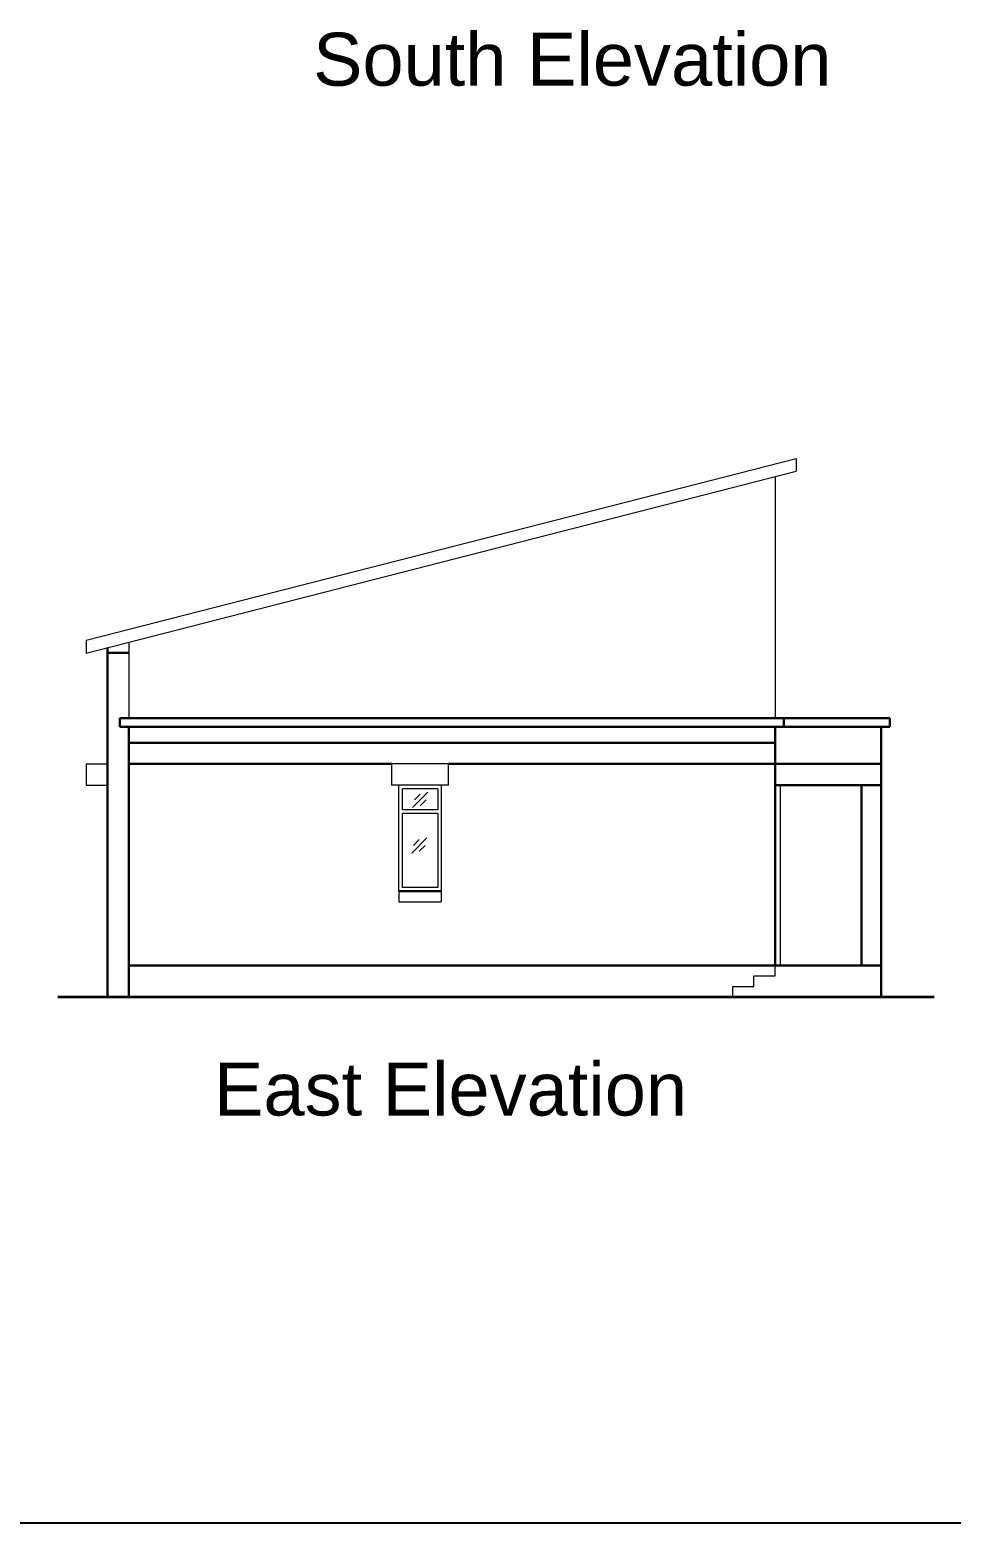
# Model space of a CAD drawing. Header units: inches. Extents: x -6800 to 96653, y -25814 to 17379.
# Drawn here: x 10436 to 10958, y -12926 to -12080 of the extents above; entities that cross this region are included whole.
import ezdxf

# ---------------------------------------------------------------- set-up
doc = ezdxf.new("R2010")
doc.units = ezdxf.units.IN
doc.header["$MEASUREMENT"] = 0
for name, color, linetype, lineweight in [('chajja elev', 4, 'Continuous', 20), ('Column', 101, 'Continuous', 30), ('ele back', 51, 'Continuous', 15), ('ele front', 30, 'Continuous', 30), ('Ground level', 210, 'Continuous', 35), ('Opening elevation', 130, 'Continuous', 9), ('Stairs', 60, 'Continuous', 13), ('text', 31, 'Continuous', 13), ('Wall', 90, 'Continuous', 30), ('Win ele', 211, 'Continuous', 15)]:
    doc.layers.add(name, color=color, linetype=linetype, lineweight=lineweight)
doc.styles.get("Standard").update_dxf_attribs({"font": 'arial.ttf'})

msp = doc.modelspace()

# ---------------------------------------------------------------- linework, layer by layer
msp.add_line((12198.28, -12925.58), (9822.28, -12925.58))
at = {"layer": 'chajja elev', "transparency": 33554687}
for p, q in [((10468.46, -12495.8), (10468.46, -12507.8)), ((10468.46, -12495.8), (10480.46, -12495.8)), ((10673.46, -12495.8), (10641.46, -12495.8)), ((10641.46, -12507.8), (10641.46, -12495.8)), ((10673.46, -12507.8), (10673.46, -12495.8)), ((10468.46, -12507.8), (10480.46, -12507.8)), ((10673.46, -12507.8), (10641.46, -12507.8)), ((10669.46, -12567.8), (10645.46, -12567.8)), ((10645.46, -12567.8), (10645.46, -12573.8)), ((10669.46, -12567.8), (10669.46, -12573.8)), ((10645.46, -12573.8), (10669.46, -12573.8))]:
    msp.add_line(p, q, dxfattribs=at)
at = {"layer": 'Column', "transparency": 33554687}
for p, q in [((10907.46, -12507.8), (10907.46, -12609.8)), ((10918.46, -12507.8), (10918.46, -12609.8))]:
    msp.add_line(p, q, dxfattribs=at)
at = {"layer": 'ele back', "transparency": 33554641}
for p, q in [((10468.46, -12425.8), (10870.46, -12322.8)), ((10870.46, -12322.8), (10870.46, -12330.02)), ((10468.46, -12433.02), (10870.46, -12330.02)), ((10858.46, -12333.1), (10858.46, -12469.8)), ((10468.46, -12425.8), (10468.46, -12433.02)), ((10492.46, -12426.87), (10492.46, -12469.8))]:
    msp.add_line(p, q, dxfattribs=at)
at = {"layer": 'ele front', "transparency": 33554687}
for p, q in [((10487.46, -12469.8), (10487.46, -12474.8)), ((10487.46, -12469.8), (10863.46, -12469.8)), ((10487.46, -12474.8), (10863.46, -12474.8)), ((10492.46, -12474.8), (10492.46, -12627.8)), ((10858.46, -12474.8), (10858.46, -12609.8)), ((10863.46, -12469.8), (10863.46, -12474.8)), ((10923.46, -12469.8), (10863.46, -12469.8)), ((10923.46, -12474.8), (10863.46, -12474.8)), ((10918.46, -12507.8), (10918.46, -12474.8)), ((10923.46, -12474.8), (10923.46, -12469.8)), ((10492.46, -12483.8), (10858.46, -12483.8)), ((10492.46, -12495.8), (10641.46, -12495.8)), ((10673.46, -12495.8), (10858.46, -12495.8)), ((10858.46, -12495.8), (10918.46, -12495.8)), ((10918.46, -12507.8), (10858.46, -12507.8)), ((10492.46, -12609.8), (10858.46, -12609.8))]:
    msp.add_line(p, q, dxfattribs=at)
at = {"layer": 'Ground level', "transparency": 33554687}
msp.add_line((10948.46, -12627.8), (10452.32, -12627.8), dxfattribs=at)
at = {"layer": 'Opening elevation', "lineweight": 5, "transparency": 33554526}
for p, q in [((10653.24, -12520.49), (10661.91, -12511.82)), ((10654.3, -12516.15), (10657.57, -12512.89)), ((10657.57, -12519.42), (10660.84, -12516.15)), ((10652.69, -12546.22), (10661.36, -12537.54)), ((10653.75, -12541.88), (10657.02, -12538.61)), ((10657.02, -12545.15), (10660.29, -12541.88))]:
    msp.add_line(p, q, dxfattribs=at)
at = {"layer": 'Stairs'}
for p, q in [((10858.46, -12615.8), (10858.46, -12609.8)), ((10846.46, -12621.8), (10846.46, -12615.8)), ((10846.46, -12615.8), (10858.46, -12615.8)), ((10834.46, -12627.8), (10834.46, -12621.8)), ((10834.46, -12621.8), (10846.46, -12621.8))]:
    msp.add_line(p, q, dxfattribs=at)
at = {"layer": 'Wall', "transparency": 33554687}
for p, q in [((10480.46, -12429.95), (10480.46, -12627.8)), ((10480.46, -12432.8), (10492.46, -12432.8)), ((10645.46, -12567.8), (10669.46, -12567.8)), ((10858.46, -12609.8), (10918.46, -12609.8)), ((10918.46, -12609.8), (10918.46, -12627.8))]:
    msp.add_line(p, q, dxfattribs=at)
at = {"layer": 'Win ele'}
for p, q in [((10645.46, -12567.8), (10645.46, -12507.8)), ((10667.46, -12509.8), (10647.46, -12509.8)), ((10647.46, -12521.8), (10647.46, -12509.8)), ((10667.46, -12509.8), (10667.46, -12521.8)), ((10669.46, -12507.8), (10669.46, -12567.8)), ((10667.46, -12521.8), (10647.46, -12521.8)), ((10667.46, -12523.8), (10647.46, -12523.8)), ((10647.46, -12565.8), (10647.46, -12523.8)), ((10667.46, -12523.8), (10667.46, -12565.8)), ((10667.46, -12565.8), (10647.46, -12565.8))]:
    msp.add_line(p, q, dxfattribs=at)
at = {"layer": 'Win ele', "transparency": 33554526}
msp.add_line((10861.46, -12609.8), (10861.46, -12507.8), dxfattribs=at)

# ---------------------------------------------------------------- texts
at = {"layer": 'text', "insert": (10596.87, -12081.8), "char_height": 30, "attachment_point": 1}
msp.add_mtext_dynamic_manual_height_columns('South Elevation', width=1010.0813, gutter_width=5.07, heights=[0], dxfattribs=at)
at = {"layer": 'text', "transparency": 33554687, "insert": (10540.76, -12664.82), "char_height": 30, "attachment_point": 1}
msp.add_mtext_dynamic_manual_height_columns('East Elevation', width=1010.0813, gutter_width=5.07, heights=[0], dxfattribs=at)

doc.saveas('drawing.dxf')
